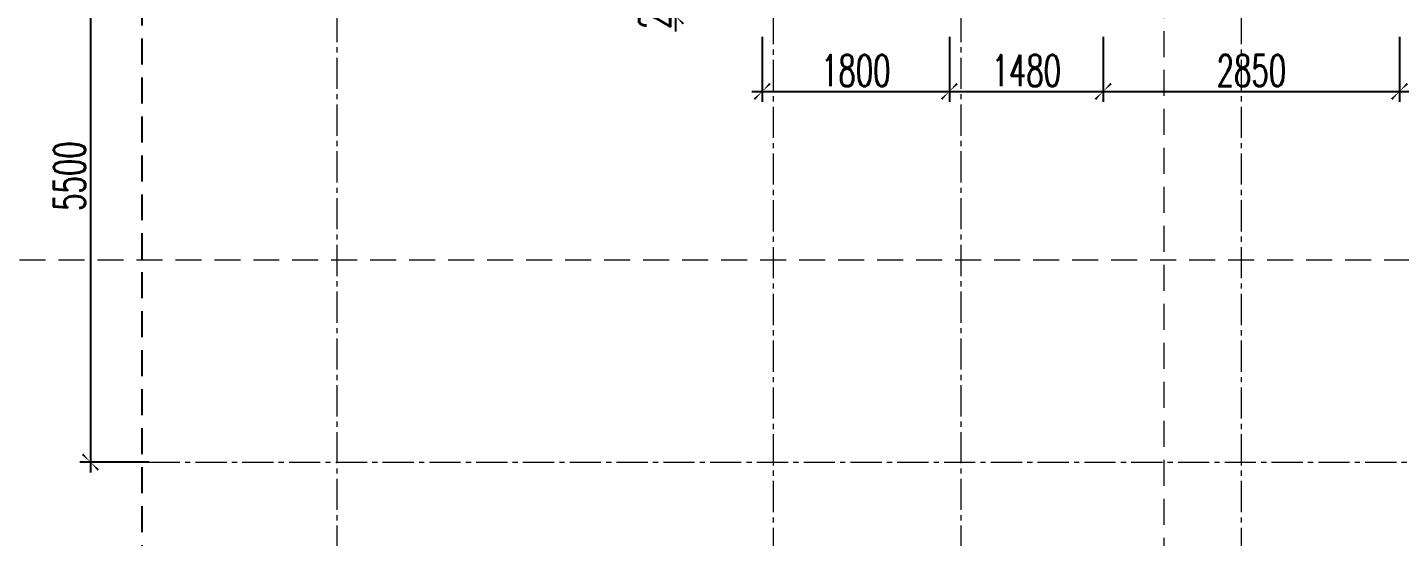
# Model space of a CAD drawing. Header units: millimetres. Extents: x -34806 to 662668, y 63228 to 99452.
# Drawn here: x 85968 to 99165, y 75475 to 80372 of the extents above; entities that cross this region are included whole.
import ezdxf

# ---------------------------------------------------------------- set-up
doc = ezdxf.new("R2010")
doc.units = ezdxf.units.MM
doc.header["$LTSCALE"] = 200
doc.header["$MEASUREMENT"] = 0
doc.header["$PDMODE"] = 3
doc.header["$PDSIZE"] = 50
doc.linetypes.add('CENTER2', pattern=[1.125, 0.75, -0.125, 0.125, -0.125])
doc.linetypes.add('DASHED2', pattern=[0.375, 0.25, -0.125])
doc.layers.get('DEFPOINTS').update_dxf_attribs({"linetype": 'CONTINUOUS'})
for name, color, linetype in [('DIM', 1, 'CONTINUOUS'), ('Net_Manh', 155, 'CONTINUOUS'), ('TPTA-Text', 253, 'CONTINUOUS')]:
    doc.layers.add(name, color=color, linetype=linetype)
doc.layers.add('thay', color=7, linetype='CONTINUOUS', lineweight=18)
doc.layers.add('tim', color=254, linetype='CENTER2', lineweight=9)
doc.styles.add('Scale', font='vnsimli.shx', dxfattribs={"width": 0.65, "bigfont": 'bigfont.shx'})
doc.dimstyles.new('Scale', dxfattribs={"dimscale": 10, "dimtxt": 2, "dimasz": 0.8, "dimexe": 1, "dimexo": 0, "dimgap": 0.5, "dimtad": 1, "dimdec": 0, "dimzin": 0, "dimdsep": 46, "dimtxsty": 'Scale', "dimblk": 'ARCHTICK', "dimcen": 1, "dimdle": 1, "dimclrd": 8, "dimclre": 251, "dimclrt": 3, "dimadec": 0, "dimazin": 0, "dimtfac": 1, "dimtdec": 0, "dimtix": 1, "dimtmove": 2, "dimatfit": 3, "dimfxl": 1, "dimtolj": 1, "dimtzin": 0, "dimarcsym": 0})

# ---------------------------------------------------------------- blocks, each defined once
blk = doc.blocks.new('_ArchTick')
at = {"layer": 'DIM', "color": 150}
blk.add_lwpolyline([(0.5, 0.5, 0.133, 0, 0), (0, 0, 0, 0.133, 0), (-0.5, -0.5, 0.133, 0.133, 0)], format="xyseb", dxfattribs=at)
blk = doc.blocks.new('*D1195')
at = {"layer": 'DEFPOINTS', "color": 0}
for p in [(87134, 81692), (86573, 76192), (87134, 76192)]:
    blk.add_point(p, dxfattribs=at)
at = {"layer": 'TPTA-Text', "color": 251, "lineweight": -2}
for p, q in [((87134, 81692), (86473, 81692)), ((87134, 76192), (86473, 76192))]:
    blk.add_line(p, q, dxfattribs=at)
at = {"layer": 'TPTA-Text', "color": 8, "lineweight": -2}
blk.add_line((86573, 81792), (86573, 76092), dxfattribs=at)
at = {"layer": 'TPTA-Text', "color": 8, "lineweight": -2, "xscale": 150, "yscale": 150, "zscale": 150}
for p, rotation in [((86573, 81692), 90), ((86573, 76192), 270)]:
    blk.add_blockref('_ArchTick', p, dxfattribs=dict(at, rotation=rotation))
at = {"layer": 'TPTA-Text', "color": 3, "insert": (86373, 78942), "char_height": 300, "attachment_point": 5, "rotation": 90, "style": 'Scale'}
blk.add_mtext('\\A1;5500', dxfattribs=at)
blk = doc.blocks.new('*D1213')
at = {"layer": 'DEFPOINTS', "color": 0}
for p in [(94835, 80280), (96315, 80280), (96315, 79757)]:
    blk.add_point(p, dxfattribs=at)
at = {"layer": 'TPTA-Text', "color": 251, "lineweight": -2}
for p, q in [((94835, 80280), (94835, 79657)), ((96315, 80280), (96315, 79657))]:
    blk.add_line(p, q, dxfattribs=at)
at = {"layer": 'TPTA-Text', "color": 8, "lineweight": -2}
blk.add_line((94735, 79757), (96415, 79757), dxfattribs=at)
at = {"layer": 'TPTA-Text', "color": 8, "lineweight": -2, "xscale": 150, "yscale": 150, "zscale": 150, "rotation": 180}
blk.add_blockref('_ArchTick', (94835, 79757), dxfattribs=at)
at = {"layer": 'TPTA-Text', "color": 8, "lineweight": -2, "xscale": 150, "yscale": 150, "zscale": 150}
blk.add_blockref('_ArchTick', (96315, 79757), dxfattribs=at)
at = {"layer": 'TPTA-Text', "color": 3, "insert": (95575, 79957), "char_height": 300, "attachment_point": 5, "style": 'Scale'}
blk.add_mtext('\\A1;1480', dxfattribs=at)
blk = doc.blocks.new('*D1214')
at = {"layer": 'DEFPOINTS', "color": 0}
for p in [(96315, 80280), (99165, 80280), (99165, 79757)]:
    blk.add_point(p, dxfattribs=at)
at = {"layer": 'TPTA-Text', "color": 251, "lineweight": -2}
for p, q in [((96315, 80280), (96315, 79657)), ((99165, 80280), (99165, 79657))]:
    blk.add_line(p, q, dxfattribs=at)
at = {"layer": 'TPTA-Text', "color": 8, "lineweight": -2}
blk.add_line((96215, 79757), (99265, 79757), dxfattribs=at)
at = {"layer": 'TPTA-Text', "color": 8, "lineweight": -2, "xscale": 150, "yscale": 150, "zscale": 150, "rotation": 180}
blk.add_blockref('_ArchTick', (96315, 79757), dxfattribs=at)
at = {"layer": 'TPTA-Text', "color": 8, "lineweight": -2, "xscale": 150, "yscale": 150, "zscale": 150}
blk.add_blockref('_ArchTick', (99165, 79757), dxfattribs=at)
at = {"layer": 'TPTA-Text', "color": 3, "insert": (97740, 79957), "char_height": 300, "attachment_point": 5, "style": 'Scale'}
blk.add_mtext('\\A1;2850', dxfattribs=at)
blk = doc.blocks.new('*D1215')
at = {"layer": 'DEFPOINTS', "color": 0}
for p in [(99165, 80280), (100345, 80280), (100345, 79757)]:
    blk.add_point(p, dxfattribs=at)
at = {"layer": 'TPTA-Text', "color": 251, "lineweight": -2}
for p, q in [((99165, 80280), (99165, 79657)), ((100345, 80280), (100345, 79657))]:
    blk.add_line(p, q, dxfattribs=at)
at = {"layer": 'TPTA-Text', "color": 8, "lineweight": -2}
blk.add_line((99065, 79757), (100445, 79757), dxfattribs=at)
at = {"layer": 'TPTA-Text', "color": 8, "lineweight": -2, "xscale": 150, "yscale": 150, "zscale": 150, "rotation": 180}
blk.add_blockref('_ArchTick', (99165, 79757), dxfattribs=at)
at = {"layer": 'TPTA-Text', "color": 8, "lineweight": -2, "xscale": 150, "yscale": 150, "zscale": 150}
blk.add_blockref('_ArchTick', (100345, 79757), dxfattribs=at)
at = {"layer": 'TPTA-Text', "color": 3, "insert": (99755, 79957), "char_height": 300, "attachment_point": 5, "style": 'Scale'}
blk.add_mtext('\\A1;1180', dxfattribs=at)
blk = doc.blocks.new('*D773')
at = {"layer": 'DEFPOINTS', "color": 0}
for p in [(93035, 80280), (94835, 80280), (94835, 79757)]:
    blk.add_point(p, dxfattribs=at)
at = {"layer": 'TPTA-Text', "color": 251, "lineweight": -2}
for p, q in [((93035, 80280), (93035, 79657)), ((94835, 80280), (94835, 79657))]:
    blk.add_line(p, q, dxfattribs=at)
at = {"layer": 'TPTA-Text', "color": 8, "lineweight": -2}
blk.add_line((92935, 79757), (94935, 79757), dxfattribs=at)
at = {"layer": 'TPTA-Text', "color": 8, "lineweight": -2, "xscale": 150, "yscale": 150, "zscale": 150, "rotation": 180}
blk.add_blockref('_ArchTick', (93035, 79757), dxfattribs=at)
at = {"layer": 'TPTA-Text', "color": 8, "lineweight": -2, "xscale": 150, "yscale": 150, "zscale": 150}
blk.add_blockref('_ArchTick', (94835, 79757), dxfattribs=at)
at = {"layer": 'TPTA-Text', "color": 3, "insert": (93935, 79957), "char_height": 300, "attachment_point": 5, "style": 'Scale'}
blk.add_mtext('\\A1;1800', dxfattribs=at)
blk = doc.blocks.new('*D774')
at = {"layer": 'DEFPOINTS', "color": 0}
for p in [(92201, 80732), (92733, 80732), (92733, 80482)]:
    blk.add_point(p, dxfattribs=at)
at = {"layer": 'TPTA-Text', "color": 8, "lineweight": -2}
for p, q in [((92201, 80732), (92201, 80882)), ((92201, 80482), (92201, 80732)), ((92201, 80482), (92201, 80332))]:
    blk.add_line(p, q, dxfattribs=at)
at = {"layer": 'TPTA-Text', "color": 251, "lineweight": -2}
for p, q in [((92733, 80732), (92101, 80732)), ((92733, 80482), (92101, 80482))]:
    blk.add_line(p, q, dxfattribs=at)
at = {"layer": 'TPTA-Text', "color": 8, "lineweight": -2, "xscale": 150, "yscale": 150, "zscale": 150}
for p, rotation in [((92201, 80732), 270), ((92201, 80482), 90)]:
    blk.add_blockref('_ArchTick', p, dxfattribs=dict(at, rotation=rotation))
at = {"layer": 'TPTA-Text', "color": 3, "insert": (92001, 80607), "char_height": 300, "attachment_point": 5, "rotation": 90, "style": 'Scale'}
blk.add_mtext('\\A1;250', dxfattribs=at)

msp = doc.modelspace()

# ---------------------------------------------------------------- linework, layer by layer
at = {"layer": 'Net_Manh', "linetype": 'DASHED2', "ltscale": 5}
msp.add_lwpolyline([(87072.5, 91613.7), (115299.9, 91613.7), (115299.9, 74016.7), (87072.5, 74016.7)], close=True, dxfattribs=at)
at = {"layer": 'thay', "linetype": 'DASHED2', "ltscale": 5}
for p, q in [((96901.4, 71462.5), (96901.4, 93710.5)), ((84765.5, 78136), (116941.4, 78136))]:
    msp.add_line(p, q, dxfattribs=at)
at = {"layer": 'tim', "ltscale": 2}
for p, q in [((88945, 91780.8), (88945, 73909.8)), ((93145, 73909.8), (93145, 91780.8)), ((94945, 91780.8), (94945, 73909.8)), ((97645, 73909.8), (97645, 91780.8)), ((87134.1, 76192), (115372.1, 76192))]:
    msp.add_line(p, q, dxfattribs=at)

# ---------------------------------------------------------------- dimensions: what is measured, and where the dimension line sits
at = {"layer": 'TPTA-Text'}
for base, p1, p2, picture, middle in [((86572.5, 76192), (87134.1, 81692), (87134.1, 76192), '*D1195', (86372.5, 78942)), ((92200.9, 80732), (92732.8, 80482), (92732.8, 80732), '*D774', (92000.9, 80607))]:
    dim = msp.add_linear_dim(base=base, p1=p1, p2=p2, angle=90, dimstyle='Scale', override={"dimscale": 100, "dimtxt": 3, "dimasz": 1.5, "dimfxl": 110}, dxfattribs=at)
    dim.commit()
    dim.dimension.update_dxf_attribs({"geometry": picture, "text_midpoint": middle})
for base, p1, p2, picture, middle in [((94835, 79756.9), (93035, 80279.8), (94835, 80279.8), '*D773', (93935, 79956.9)), ((96315, 79756.9), (94835, 80279.8), (96315, 80279.8), '*D1213', (95575, 79956.9)), ((99165, 79756.9), (96315, 80279.8), (99165, 80279.8), '*D1214', (97740, 79956.9)), ((100345, 79756.9), (99165, 80279.8), (100345, 80279.8), '*D1215', (99755, 79956.9))]:
    dim = msp.add_linear_dim(base=base, p1=p1, p2=p2, dimstyle='Scale', override={"dimscale": 100, "dimtxt": 3, "dimasz": 1.5, "dimfxl": 110}, dxfattribs=at)
    dim.commit()
    dim.dimension.update_dxf_attribs({"geometry": picture, "text_midpoint": middle})

doc.saveas('drawing.dxf')
